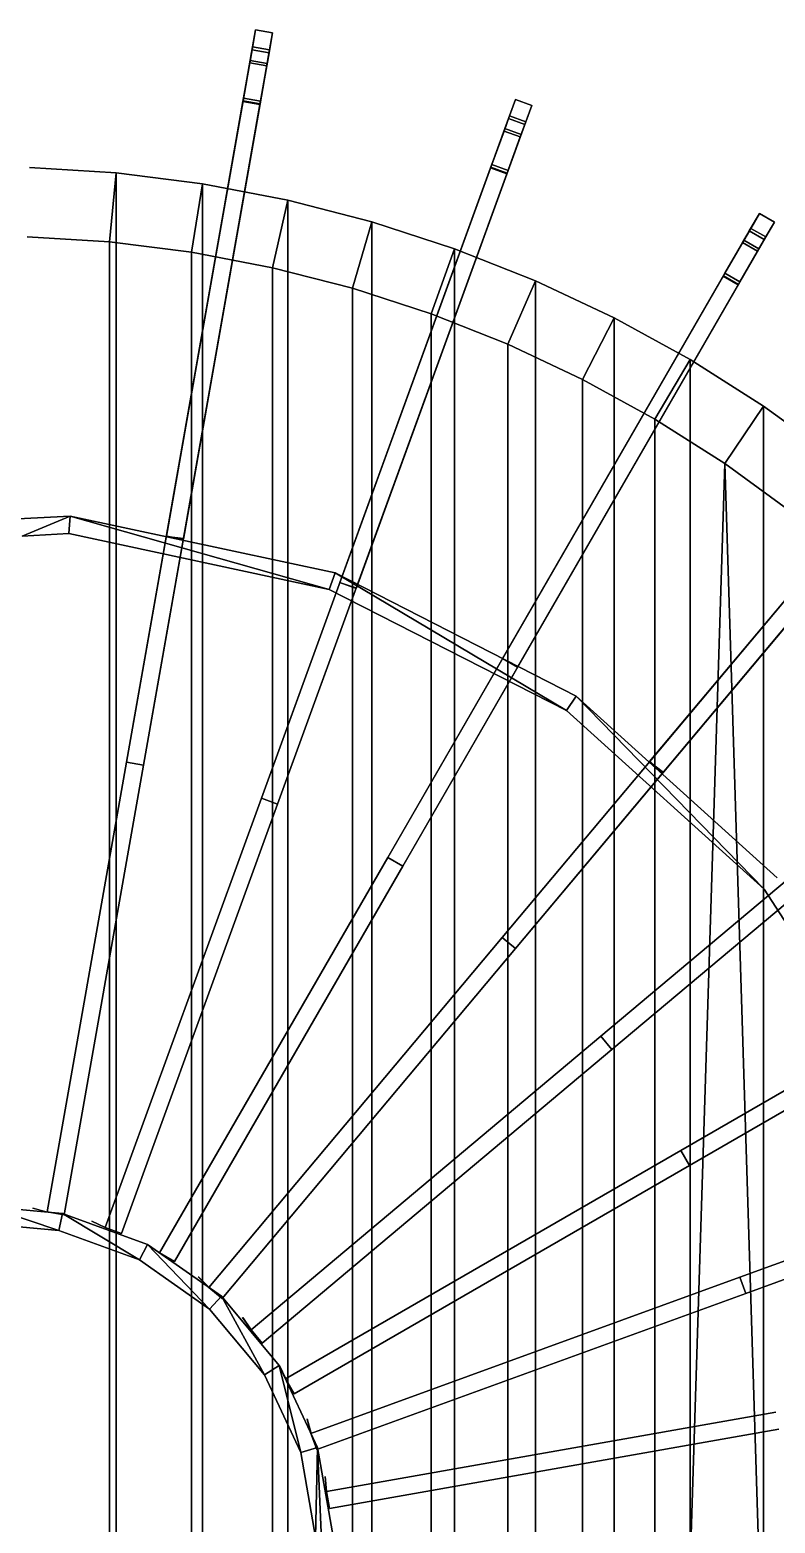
# Model space of a CAD drawing. Extents: x 0 to 48.1, y 0 to 23.7.
# Drawn here: x 12.9122 to 13.1277, y 10.8081 to 11.2396 of the extents above; entities that cross this region are included whole.
import ezdxf

# ---------------------------------------------------------------- set-up
doc = ezdxf.new("R2010")
doc.units = 0
doc.header["$MEASUREMENT"] = 0
doc.layers.add('DLXFURN', color=5, linetype='Continuous')

# ---------------------------------------------------------------- blocks, each defined once
blk = doc.blocks.new('*U135')
for p, q in [((0.07649, 0.43381), (0.07751, 0.43958)), ((0.07751, 0.43958), (0.07649, 0.43381)), ((0.07751, 0.43958), (0.07664, 0.43465)), ((0.07664, 0.43465), (0.07751, 0.43958)), ((0.07751, 0.43958), (0.07664, 0.43465)), ((0.07664, 0.43465), (0.07751, 0.43958)), ((0.07751, 0.43958), (0.07751, 0.43958)), ((0.07751, 0.43958), (0.08243, 0.43871)), ((0.08243, 0.43871), (0.07751, 0.43958)), ((0.07751, 0.43958), (0.07751, 0.43958)), ((0.07751, 0.43958), (0.08243, 0.43871)), ((0.08243, 0.43871), (0.07751, 0.43958)), ((0.08243, 0.43871), (0.08142, 0.43294)), ((0.08142, 0.43294), (0.08243, 0.43871)), ((0.08157, 0.43379), (0.08243, 0.43871)), ((0.08243, 0.43871), (0.08157, 0.43379)), ((0.08157, 0.43379), (0.08243, 0.43871)), ((0.08243, 0.43871), (0.08157, 0.43379)), ((0.08243, 0.43871), (0.08243, 0.43871)), ((0.08243, 0.43871), (0.08243, 0.43871)), ((0.07664, 0.43465), (0.07404, 0.41988)), ((0.07404, 0.41988), (0.07664, 0.43465)), ((0.07404, 0.41988), (0.07649, 0.43381)), ((0.07649, 0.43381), (0.07404, 0.41988)), ((0.07664, 0.43465), (0.07583, 0.43004)), ((0.07583, 0.43004), (0.07664, 0.43465)), ((0.07595, 0.43076), (0.07664, 0.43465)), ((0.07664, 0.43465), (0.07595, 0.43076)), ((0.07664, 0.43465), (0.07649, 0.43381)), ((0.07649, 0.43381), (0.07664, 0.43465)), ((0.08142, 0.43294), (0.07649, 0.43381)), ((0.07649, 0.43381), (0.08142, 0.43294)), ((0.07664, 0.43465), (0.08157, 0.43379)), ((0.08157, 0.43379), (0.07664, 0.43465)), ((0.07664, 0.43465), (0.07664, 0.43465)), ((0.07664, 0.43465), (0.07664, 0.43465)), ((0.07664, 0.43465), (0.07664, 0.43465)), ((0.07664, 0.43465), (0.07664, 0.43465)), ((0.08157, 0.43379), (0.07664, 0.43465)), ((0.07664, 0.43465), (0.08157, 0.43379)), ((0.08157, 0.43379), (0.07664, 0.43465)), ((0.07664, 0.43465), (0.08157, 0.43379)), ((0.07896, 0.41901), (0.08157, 0.43379)), ((0.08157, 0.43379), (0.07896, 0.41901)), ((0.08142, 0.43294), (0.07896, 0.41901)), ((0.07896, 0.41901), (0.08142, 0.43294)), ((0.08075, 0.42917), (0.08157, 0.43379)), ((0.08157, 0.43379), (0.08075, 0.42917)), ((0.08075, 0.42917), (0.08142, 0.43294)), ((0.08142, 0.43294), (0.08075, 0.42917)), ((0.08157, 0.43379), (0.08088, 0.42989)), ((0.08088, 0.42989), (0.08157, 0.43379)), ((0.08157, 0.43379), (0.08157, 0.43379)), ((0.08157, 0.43379), (0.08157, 0.43379)), ((0.08157, 0.43379), (0.08157, 0.43379)), ((0.07583, 0.43004), (0.07386, 0.4189)), ((0.07386, 0.4189), (0.07583, 0.43004)), ((0.0739, 0.41908), (0.07595, 0.43076)), ((0.07595, 0.43076), (0.0739, 0.41908)), ((0.07404, 0.41988), (0.07595, 0.43076)), ((0.07595, 0.43076), (0.07404, 0.41988)), ((0.07583, 0.43004), (0.07404, 0.41988)), ((0.07404, 0.41988), (0.07583, 0.43004)), ((0.07583, 0.43004), (0.08075, 0.42917)), ((0.08075, 0.42917), (0.07583, 0.43004)), ((0.07595, 0.43076), (0.08088, 0.42989)), ((0.08088, 0.42989), (0.07595, 0.43076)), ((0.07879, 0.41803), (0.08075, 0.42917)), ((0.08075, 0.42917), (0.07879, 0.41803)), ((0.08088, 0.42989), (0.07882, 0.41821)), ((0.07882, 0.41821), (0.08088, 0.42989)), ((0.08088, 0.42989), (0.07896, 0.41901)), ((0.07896, 0.41901), (0.08088, 0.42989)), ((0.0402, 0.22798), (0.07404, 0.41988)), ((0.07404, 0.41988), (0.0402, 0.22798)), ((0.0739, 0.41908), (0.0402, 0.22798)), ((0.0402, 0.22798), (0.0739, 0.41908)), ((0.0402, 0.22798), (0.0739, 0.41908)), ((0.0739, 0.41908), (0.0402, 0.22798)), ((0.04512, 0.22711), (0.07896, 0.41901)), ((0.04512, 0.22711), (0.07896, 0.41901)), ((0.07896, 0.41901), (0.04512, 0.22711)), ((0.07896, 0.41901), (0.04512, 0.22711)), ((0.05172, 0.2933), (0.07404, 0.41988)), ((0.07404, 0.41988), (0.05172, 0.2933)), ((0.05172, 0.2933), (0.07386, 0.4189)), ((0.07386, 0.4189), (0.05172, 0.2933)), ((0.07896, 0.41901), (0.05668, 0.29268)), ((0.05668, 0.29268), (0.07896, 0.41901)), ((0.07404, 0.41988), (0.07386, 0.4189)), ((0.07386, 0.4189), (0.07404, 0.41988)), ((0.07386, 0.4189), (0.07879, 0.41803)), ((0.07879, 0.41803), (0.07386, 0.4189)), ((0.07882, 0.41821), (0.0739, 0.41908)), ((0.0739, 0.41908), (0.07882, 0.41821)), ((0.07896, 0.41901), (0.07404, 0.41988)), ((0.07404, 0.41988), (0.07896, 0.41901)), ((0.07896, 0.41901), (0.07404, 0.41988)), ((0.07404, 0.41988), (0.07896, 0.41901)), ((0.07896, 0.41901), (0.07879, 0.41803)), ((0.07879, 0.41803), (0.07896, 0.41901)), ((0.15066, 0.41394), (0.15266, 0.41944)), ((0.15266, 0.41944), (0.15066, 0.41394)), ((0.15266, 0.41944), (0.15095, 0.41474)), ((0.15095, 0.41474), (0.15266, 0.41944)), ((0.15266, 0.41944), (0.15095, 0.41474)), ((0.15095, 0.41474), (0.15266, 0.41944)), ((0.15266, 0.41944), (0.15266, 0.41944)), ((0.15266, 0.41944), (0.15736, 0.41773)), ((0.15736, 0.41773), (0.15266, 0.41944)), ((0.15266, 0.41944), (0.15266, 0.41944)), ((0.15266, 0.41944), (0.15736, 0.41773)), ((0.15736, 0.41773), (0.15266, 0.41944)), ((0.07882, 0.41821), (0.04512, 0.22711)), ((0.04512, 0.22711), (0.07882, 0.41821)), ((0.07879, 0.41803), (0.05664, 0.29243)), ((0.05664, 0.29243), (0.07879, 0.41803)), ((0.07879, 0.41803), (0.05664, 0.29243)), ((0.05664, 0.29243), (0.07879, 0.41803)), ((0.05668, 0.29268), (0.07879, 0.41803)), ((0.07879, 0.41803), (0.05668, 0.29268)), ((0.15095, 0.41474), (0.14582, 0.40065)), ((0.14582, 0.40065), (0.15095, 0.41474)), ((0.15095, 0.41474), (0.14935, 0.41034)), ((0.14935, 0.41034), (0.15095, 0.41474)), ((0.1496, 0.41103), (0.15095, 0.41474)), ((0.15095, 0.41474), (0.1496, 0.41103)), ((0.15095, 0.41474), (0.15066, 0.41394)), ((0.15066, 0.41394), (0.15095, 0.41474)), ((0.15095, 0.41474), (0.15565, 0.41303)), ((0.15565, 0.41303), (0.15095, 0.41474)), ((0.15095, 0.41474), (0.15095, 0.41474)), ((0.15095, 0.41474), (0.15095, 0.41474)), ((0.15095, 0.41474), (0.15095, 0.41474)), ((0.15095, 0.41474), (0.15095, 0.41474)), ((0.15565, 0.41303), (0.15095, 0.41474)), ((0.15095, 0.41474), (0.15565, 0.41303)), ((0.15565, 0.41303), (0.15095, 0.41474)), ((0.15095, 0.41474), (0.15565, 0.41303)), ((0.15736, 0.41773), (0.15536, 0.41223)), ((0.15536, 0.41223), (0.15736, 0.41773)), ((0.15565, 0.41303), (0.15736, 0.41773)), ((0.15736, 0.41773), (0.15565, 0.41303)), ((0.15565, 0.41303), (0.15736, 0.41773)), ((0.15736, 0.41773), (0.15565, 0.41303)), ((0.15736, 0.41773), (0.15736, 0.41773)), ((0.15736, 0.41773), (0.15736, 0.41773)), ((0.14935, 0.41034), (0.14548, 0.39971)), ((0.14548, 0.39971), (0.14935, 0.41034)), ((0.14555, 0.39988), (0.1496, 0.41103)), ((0.1496, 0.41103), (0.14555, 0.39988)), ((0.14582, 0.40065), (0.15066, 0.41394)), ((0.15066, 0.41394), (0.14582, 0.40065)), ((0.14582, 0.40065), (0.1496, 0.41103)), ((0.1496, 0.41103), (0.14582, 0.40065)), ((0.14935, 0.41034), (0.14582, 0.40065)), ((0.14582, 0.40065), (0.14935, 0.41034)), ((0.14935, 0.41034), (0.15405, 0.40863)), ((0.15405, 0.40863), (0.14935, 0.41034)), ((0.1496, 0.41103), (0.1543, 0.40932)), ((0.1543, 0.40932), (0.1496, 0.41103)), ((0.15052, 0.39894), (0.15565, 0.41303)), ((0.15565, 0.41303), (0.15052, 0.39894)), ((0.15536, 0.41223), (0.15052, 0.39894)), ((0.15052, 0.39894), (0.15536, 0.41223)), ((0.15536, 0.41223), (0.15066, 0.41394)), ((0.15066, 0.41394), (0.15536, 0.41223)), ((0.15405, 0.40863), (0.15565, 0.41303)), ((0.15565, 0.41303), (0.15405, 0.40863)), ((0.15405, 0.40863), (0.15536, 0.41223)), ((0.15536, 0.41223), (0.15405, 0.40863)), ((0.15565, 0.41303), (0.1543, 0.40932)), ((0.1543, 0.40932), (0.15565, 0.41303)), ((0.15565, 0.41303), (0.15565, 0.41303)), ((0.15565, 0.41303), (0.15565, 0.41303)), ((0.15565, 0.41303), (0.15565, 0.41303)), ((0.15018, 0.398), (0.15405, 0.40863)), ((0.15405, 0.40863), (0.15018, 0.398)), ((0.1543, 0.40932), (0.15024, 0.39817)), ((0.15024, 0.39817), (0.1543, 0.40932)), ((0.1543, 0.40932), (0.15052, 0.39894)), ((0.15052, 0.39894), (0.1543, 0.40932)), ((0.0372, 0.39822), (0.01212, 0.3998)), ((0.01212, 0.3998), (0.0372, 0.39822)), ((0.0372, 0.39822), (0.01212, 0.3998)), ((0.01212, 0.3998), (0.0372, 0.39822)), ((0.03532, 0.3783), (0.0372, 0.39822)), ((0.0372, 0.39822), (0.03532, 0.3783)), ((0.0372, 0.39822), (0.0372, -0.39822)), ((0.06213, 0.39508), (0.0372, 0.39822)), ((0.0372, -0.39822), (0.0372, 0.39822)), ((0.0372, 0.39822), (0.0372, 0.39822)), ((0.06213, 0.39508), (0.0372, 0.39822)), ((0.0372, 0.39822), (0.0372, 0.39822)), ((0.0372, 0.39822), (0.06213, 0.39508)), ((0.0372, 0.39822), (0.06213, 0.39508)), ((0.07918, 0.21754), (0.14582, 0.40065)), ((0.14582, 0.40065), (0.07918, 0.21754)), ((0.14555, 0.39988), (0.07918, 0.21754)), ((0.07918, 0.21754), (0.14555, 0.39988)), ((0.07918, 0.21754), (0.14555, 0.39988)), ((0.14555, 0.39988), (0.07918, 0.21754)), ((0.08388, 0.21583), (0.15052, 0.39894)), ((0.08388, 0.21583), (0.15052, 0.39894)), ((0.15052, 0.39894), (0.08388, 0.21583)), ((0.15052, 0.39894), (0.08388, 0.21583)), ((0.15024, 0.39817), (0.08388, 0.21583)), ((0.08388, 0.21583), (0.15024, 0.39817)), ((0.10186, 0.27986), (0.14582, 0.40065)), ((0.14582, 0.40065), (0.10186, 0.27986)), ((0.10186, 0.27986), (0.14548, 0.39971)), ((0.14548, 0.39971), (0.10186, 0.27986)), ((0.15018, 0.398), (0.10656, 0.27815)), ((0.10656, 0.27815), (0.15018, 0.398)), ((0.15018, 0.398), (0.10656, 0.27815)), ((0.10656, 0.27815), (0.15018, 0.398)), ((0.15052, 0.39894), (0.10665, 0.27839)), ((0.10665, 0.27839), (0.15052, 0.39894)), ((0.10665, 0.27839), (0.15018, 0.398)), ((0.15018, 0.398), (0.10665, 0.27839)), ((0.14582, 0.40065), (0.14548, 0.39971)), ((0.14548, 0.39971), (0.14582, 0.40065)), ((0.14548, 0.39971), (0.15018, 0.398)), ((0.15018, 0.398), (0.14548, 0.39971)), ((0.15024, 0.39817), (0.14555, 0.39988)), ((0.14555, 0.39988), (0.15024, 0.39817)), ((0.15052, 0.39894), (0.14582, 0.40065)), ((0.14582, 0.40065), (0.15052, 0.39894)), ((0.15052, 0.39894), (0.14582, 0.40065)), ((0.14582, 0.40065), (0.15052, 0.39894)), ((0.15052, 0.39894), (0.15018, 0.398)), ((0.15018, 0.398), (0.15052, 0.39894)), ((0.059, 0.37531), (0.06213, 0.39508)), ((0.06213, 0.39508), (0.059, 0.37531)), ((0.06213, 0.39508), (0.06213, -0.39508)), ((0.08682, 0.39037), (0.06213, 0.39508)), ((0.06213, -0.39508), (0.06213, 0.39508)), ((0.06213, 0.39508), (0.06213, 0.39508)), ((0.08682, 0.39037), (0.06213, 0.39508)), ((0.06213, 0.39508), (0.06213, 0.39508)), ((0.06213, 0.39508), (0.08682, 0.39037)), ((0.06213, 0.39508), (0.08682, 0.39037)), ((0.08245, 0.37084), (0.08682, 0.39037)), ((0.08682, 0.39037), (0.08245, 0.37084)), ((0.08682, 0.39037), (0.08682, -0.39037)), ((0.11116, 0.38412), (0.08682, 0.39037)), ((0.08682, -0.39037), (0.08682, 0.39037)), ((0.08682, 0.39037), (0.08682, 0.39037)), ((0.11116, 0.38412), (0.08682, 0.39037)), ((0.08682, 0.39037), (0.08682, 0.39037)), ((0.08682, 0.39037), (0.11116, 0.38412)), ((0.08682, 0.39037), (0.11116, 0.38412)), ((0.10557, 0.3649), (0.11116, 0.38412)), ((0.11116, 0.38412), (0.10557, 0.3649)), ((0.11116, 0.38412), (0.11116, -0.38412)), ((0.13506, 0.37635), (0.11116, 0.38412)), ((0.11116, -0.38412), (0.11116, 0.38412)), ((0.11116, 0.38412), (0.11116, 0.38412)), ((0.13506, 0.37635), (0.11116, 0.38412)), ((0.11116, 0.38412), (0.11116, 0.38412)), ((0.11116, 0.38412), (0.13506, 0.37635)), ((0.11116, 0.38412), (0.13506, 0.37635)), ((0.22025, 0.38148), (0.22318, 0.38656)), ((0.22318, 0.38656), (0.22025, 0.38148)), ((0.22318, 0.38656), (0.22068, 0.38223)), ((0.22068, 0.38223), (0.22318, 0.38656)), ((0.22318, 0.38656), (0.22068, 0.38223)), ((0.22068, 0.38223), (0.22318, 0.38656)), ((0.22318, 0.38656), (0.22318, 0.38656)), ((0.22318, 0.38656), (0.22751, 0.38406)), ((0.22751, 0.38406), (0.22318, 0.38656)), ((0.22318, 0.38656), (0.22318, 0.38656)), ((0.22318, 0.38656), (0.22751, 0.38406)), ((0.22751, 0.38406), (0.22318, 0.38656)), ((0.22751, 0.38406), (0.22458, 0.37898)), ((0.22458, 0.37898), (0.22751, 0.38406)), ((0.22501, 0.37973), (0.22751, 0.38406)), ((0.22751, 0.38406), (0.22501, 0.37973)), ((0.22501, 0.37973), (0.22751, 0.38406)), ((0.22751, 0.38406), (0.22501, 0.37973)), ((0.22751, 0.38406), (0.22751, 0.38406)), ((0.22751, 0.38406), (0.22751, 0.38406)), ((0.0115, 0.3798), (0.03532, 0.3783)), ((0.03532, 0.3783), (0.0115, 0.3798)), ((0.22068, 0.38223), (0.21318, 0.36924)), ((0.21318, 0.36924), (0.22068, 0.38223)), ((0.21318, 0.36924), (0.22025, 0.38148)), ((0.22025, 0.38148), (0.21318, 0.36924)), ((0.21751, 0.36674), (0.22501, 0.37973)), ((0.22501, 0.37973), (0.21751, 0.36674)), ((0.22068, 0.38223), (0.21834, 0.37817)), ((0.21834, 0.37817), (0.22068, 0.38223)), ((0.2187, 0.3788), (0.22068, 0.38223)), ((0.22068, 0.38223), (0.2187, 0.3788)), ((0.22068, 0.38223), (0.22025, 0.38148)), ((0.22025, 0.38148), (0.22068, 0.38223)), ((0.22458, 0.37898), (0.22025, 0.38148)), ((0.22025, 0.38148), (0.22458, 0.37898)), ((0.22068, 0.38223), (0.22501, 0.37973)), ((0.22501, 0.37973), (0.22068, 0.38223)), ((0.22068, 0.38223), (0.22068, 0.38223)), ((0.22068, 0.38223), (0.22068, 0.38223)), ((0.22068, 0.38223), (0.22068, 0.38223)), ((0.22068, 0.38223), (0.22068, 0.38223)), ((0.22501, 0.37973), (0.22068, 0.38223)), ((0.22068, 0.38223), (0.22501, 0.37973)), ((0.22501, 0.37973), (0.22068, 0.38223)), ((0.22068, 0.38223), (0.22501, 0.37973)), ((0.22267, 0.37567), (0.22501, 0.37973)), ((0.22501, 0.37973), (0.22267, 0.37567)), ((0.22501, 0.37973), (0.22303, 0.3763)), ((0.22303, 0.3763), (0.22501, 0.37973)), ((0.22501, 0.37973), (0.22501, 0.37973)), ((0.22501, 0.37973), (0.22501, 0.37973)), ((0.22501, 0.37973), (0.22501, 0.37973)), ((0.03532, -0.3783), (0.03532, 0.3783)), ((0.03532, 0.3783), (0.059, 0.37531)), ((0.03532, 0.3783), (0.03532, -0.3783)), ((0.059, 0.37531), (0.03532, 0.3783)), ((0.12828, 0.35753), (0.13506, 0.37635)), ((0.13506, 0.37635), (0.12828, 0.35753)), ((0.13506, 0.37635), (0.13506, -0.37635)), ((0.15842, 0.3671), (0.13506, 0.37635)), ((0.13506, -0.37635), (0.13506, 0.37635)), ((0.13506, 0.37635), (0.13506, 0.37635)), ((0.15842, 0.3671), (0.13506, 0.37635)), ((0.13506, 0.37635), (0.13506, 0.37635)), ((0.13506, 0.37635), (0.15842, 0.3671)), ((0.13506, 0.37635), (0.15842, 0.3671)), ((0.21834, 0.37817), (0.21268, 0.36838)), ((0.21268, 0.36838), (0.21834, 0.37817)), ((0.21277, 0.36853), (0.2187, 0.3788)), ((0.2187, 0.3788), (0.21277, 0.36853)), ((0.21318, 0.36924), (0.2187, 0.3788)), ((0.2187, 0.3788), (0.21318, 0.36924)), ((0.21834, 0.37817), (0.21318, 0.36924)), ((0.21318, 0.36924), (0.21834, 0.37817)), ((0.21701, 0.36588), (0.22267, 0.37567)), ((0.22267, 0.37567), (0.21701, 0.36588)), ((0.22303, 0.3763), (0.2171, 0.36603)), ((0.2171, 0.36603), (0.22303, 0.3763)), ((0.22458, 0.37898), (0.21751, 0.36674)), ((0.21751, 0.36674), (0.22458, 0.37898)), ((0.22303, 0.3763), (0.21751, 0.36674)), ((0.21751, 0.36674), (0.22303, 0.3763)), ((0.21834, 0.37817), (0.22267, 0.37567)), ((0.22267, 0.37567), (0.21834, 0.37817)), ((0.2187, 0.3788), (0.22303, 0.3763)), ((0.22303, 0.3763), (0.2187, 0.3788)), ((0.22267, 0.37567), (0.22458, 0.37898)), ((0.22458, 0.37898), (0.22267, 0.37567)), ((0.059, -0.37531), (0.059, 0.37531)), ((0.059, 0.37531), (0.08245, 0.37084)), ((0.059, 0.37531), (0.059, -0.37531)), ((0.08245, 0.37084), (0.059, 0.37531)), ((0.08245, -0.37084), (0.08245, 0.37084)), ((0.08245, 0.37084), (0.10557, 0.3649)), ((0.08245, 0.37084), (0.08245, -0.37084)), ((0.10557, 0.3649), (0.08245, 0.37084)), ((0.11575, 0.20048), (0.21318, 0.36924)), ((0.21318, 0.36924), (0.11575, 0.20048)), ((0.21277, 0.36853), (0.11575, 0.20048)), ((0.11575, 0.20048), (0.21277, 0.36853)), ((0.11575, 0.20048), (0.21277, 0.36853)), ((0.21277, 0.36853), (0.11575, 0.20048)), ((0.14891, 0.25792), (0.21318, 0.36924)), ((0.21318, 0.36924), (0.14891, 0.25792)), ((0.14891, 0.25792), (0.21268, 0.36838)), ((0.21268, 0.36838), (0.14891, 0.25792)), ((0.15047, 0.34874), (0.15842, 0.3671)), ((0.15842, 0.3671), (0.15047, 0.34874)), ((0.15842, 0.3671), (0.15842, -0.3671)), ((0.18116, 0.3564), (0.15842, 0.3671)), ((0.15842, -0.3671), (0.15842, 0.3671)), ((0.15842, 0.3671), (0.15842, 0.3671)), ((0.18116, 0.3564), (0.15842, 0.3671)), ((0.15842, 0.3671), (0.15842, 0.3671)), ((0.15842, 0.3671), (0.18116, 0.3564)), ((0.15842, 0.3671), (0.18116, 0.3564)), ((0.21318, 0.36924), (0.21268, 0.36838)), ((0.21268, 0.36838), (0.21318, 0.36924)), ((0.21268, 0.36838), (0.21701, 0.36588)), ((0.21701, 0.36588), (0.21268, 0.36838)), ((0.2171, 0.36603), (0.21277, 0.36853)), ((0.21277, 0.36853), (0.2171, 0.36603)), ((0.21751, 0.36674), (0.21318, 0.36924)), ((0.21318, 0.36924), (0.21751, 0.36674)), ((0.21751, 0.36674), (0.21318, 0.36924)), ((0.21318, 0.36924), (0.21751, 0.36674)), ((0.10557, -0.3649), (0.10557, 0.3649)), ((0.10557, 0.3649), (0.12828, 0.35753)), ((0.10557, 0.3649), (0.10557, -0.3649)), ((0.12828, 0.35753), (0.10557, 0.3649)), ((0.12008, 0.19798), (0.21751, 0.36674)), ((0.12008, 0.19798), (0.21751, 0.36674)), ((0.21751, 0.36674), (0.12008, 0.19798)), ((0.21751, 0.36674), (0.12008, 0.19798)), ((0.2171, 0.36603), (0.12008, 0.19798)), ((0.12008, 0.19798), (0.2171, 0.36603)), ((0.21701, 0.36588), (0.15324, 0.25542)), ((0.15324, 0.25542), (0.21701, 0.36588)), ((0.21701, 0.36588), (0.15324, 0.25542)), ((0.15324, 0.25542), (0.21701, 0.36588)), ((0.21751, 0.36674), (0.15337, 0.25564)), ((0.15337, 0.25564), (0.21751, 0.36674)), ((0.15337, 0.25564), (0.21701, 0.36588)), ((0.21701, 0.36588), (0.15337, 0.25564)), ((0.21751, 0.36674), (0.21701, 0.36588)), ((0.21701, 0.36588), (0.21751, 0.36674)), ((0.12828, -0.35753), (0.12828, 0.35753)), ((0.12828, 0.35753), (0.15047, 0.34874)), ((0.12828, 0.35753), (0.12828, -0.35753)), ((0.15047, 0.34874), (0.12828, 0.35753)), ((0.17207, 0.33857), (0.18116, 0.3564)), ((0.18116, 0.3564), (0.17207, 0.33857)), ((0.18116, 0.3564), (0.18116, -0.3564)), ((0.20318, 0.3443), (0.18116, 0.3564)), ((0.18116, -0.3564), (0.18116, 0.3564)), ((0.18116, 0.3564), (0.18116, 0.3564)), ((0.20318, 0.3443), (0.18116, 0.3564)), ((0.18116, 0.3564), (0.18116, 0.3564)), ((0.18116, 0.3564), (0.20318, 0.3443)), ((0.18116, 0.3564), (0.20318, 0.3443)), ((0.15047, -0.34874), (0.15047, 0.34874)), ((0.15047, 0.34874), (0.17207, 0.33857)), ((0.15047, 0.34874), (0.15047, -0.34874)), ((0.17207, 0.33857), (0.15047, 0.34874)), ((0.20318, 0.3443), (0.19299, 0.32707)), ((0.19299, 0.32707), (0.20318, 0.3443)), ((0.20318, -0.3443), (0.20318, 0.3443)), ((0.22439, 0.33083), (0.20318, 0.3443)), ((0.20318, 0.3443), (0.20318, -0.3443)), ((0.20318, 0.3443), (0.22439, 0.33083)), ((0.22439, 0.33083), (0.20318, 0.3443)), ((0.20318, 0.3443), (0.20318, 0.3443)), ((0.20318, 0.3443), (0.20318, 0.3443)), ((0.20318, 0.3443), (0.22439, 0.33083)), ((0.17207, 0.33857), (0.19299, 0.32707)), ((0.17207, -0.33857), (0.17207, 0.33857)), ((0.17207, 0.33857), (0.17207, -0.33857)), ((0.19299, 0.32707), (0.17207, 0.33857)), ((0.22439, 0.33083), (0.21315, 0.31428)), ((0.21315, 0.31428), (0.22439, 0.33083)), ((0.22439, -0.33083), (0.22439, 0.33083)), ((0.22439, 0.33083), (0.22439, -0.33083)), ((0.24472, 0.31606), (0.22439, 0.33083)), ((0.24472, 0.31606), (0.22439, 0.33083)), ((0.22439, 0.33083), (0.22439, 0.33083)), ((0.22439, 0.33083), (0.24472, 0.31606)), ((0.22439, 0.33083), (0.22439, 0.33083)), ((0.22439, 0.33083), (0.24472, 0.31606)), ((0.14881, 0.17734), (0.27406, 0.32661)), ((0.27406, 0.32661), (0.14881, 0.17734)), ((0.27354, 0.32599), (0.14881, 0.17734)), ((0.14881, 0.17734), (0.27354, 0.32599)), ((0.14881, 0.17734), (0.27354, 0.32599)), ((0.27354, 0.32599), (0.14881, 0.17734)), ((0.19144, 0.22815), (0.27406, 0.32661)), ((0.27406, 0.32661), (0.19144, 0.22815)), ((0.19144, 0.22815), (0.27342, 0.32585)), ((0.27342, 0.32585), (0.19144, 0.22815)), ((0.19299, 0.32707), (0.19299, -0.32707)), ((0.19299, -0.32707), (0.19299, 0.32707)), ((0.19299, 0.32707), (0.21315, 0.31428)), ((0.21315, 0.31428), (0.19299, 0.32707)), ((0.15264, 0.17413), (0.27789, 0.3234)), ((0.15264, 0.17413), (0.27789, 0.3234)), ((0.27789, 0.3234), (0.15264, 0.17413)), ((0.27789, 0.3234), (0.15264, 0.17413)), ((0.27737, 0.32277), (0.15264, 0.17413)), ((0.15264, 0.17413), (0.27737, 0.32277)), ((0.27725, 0.32263), (0.19527, 0.22493)), ((0.19527, 0.22493), (0.27725, 0.32263)), ((0.27725, 0.32263), (0.19527, 0.22493)), ((0.19527, 0.22493), (0.27725, 0.32263)), ((0.27789, 0.3234), (0.19543, 0.22513)), ((0.19543, 0.22513), (0.27789, 0.3234)), ((0.19543, 0.22513), (0.27725, 0.32263)), ((0.27725, 0.32263), (0.19543, 0.22513)), ((0.19299, -0.32707), (0.21315, 0.31428)), ((0.21315, 0.31428), (0.19299, -0.32707)), ((0.23246, -0.30025), (0.21315, 0.31428)), ((0.21315, 0.31428), (0.23246, 0.30025)), ((0.21315, 0.31428), (0.23246, -0.30025)), ((0.23246, 0.30025), (0.21315, 0.31428)), ((0.005, 0.29808), (0.02392, 0.29904)), ((0.02392, 0.29904), (0.005, 0.29808)), ((0.02392, 0.29904), (0.005, 0.29808)), ((0.005, 0.29808), (0.02392, 0.29904)), ((0.02392, 0.29904), (0.01, 0.29333)), ((0.01, 0.29333), (0.02392, 0.29904)), ((0.01, 0.29333), (0.02392, 0.29904)), ((0.02392, 0.29904), (0.01, 0.29333)), ((0.02392, 0.29904), (0.02352, 0.29402)), ((0.02352, 0.29402), (0.02392, 0.29904)), ((0.02392, 0.29904), (0.09881, 0.27791)), ((0.09881, 0.27791), (0.02392, 0.29904)), ((0.02392, 0.29904), (0.1005, 0.28266)), ((0.1005, 0.28266), (0.02392, 0.29904)), ((0.02392, 0.29904), (0.02392, 0.29904)), ((0.02392, 0.29904), (0.1005, 0.28266)), ((0.1005, 0.28266), (0.02392, 0.29904)), ((0.02392, 0.29904), (0.02392, 0.29904)), ((0.02352, 0.29402), (0.01, 0.29333)), ((0.01, 0.29333), (0.02352, 0.29402)), ((0.01, 0.29333), (0.02352, 0.29402)), ((0.02352, 0.29402), (0.01, 0.29333)), ((0.09881, 0.27791), (0.02352, 0.29402)), ((0.02352, 0.29402), (0.09881, 0.27791)), ((0.02352, 0.29402), (0.09881, 0.27791)), ((0.09881, 0.27791), (0.02352, 0.29402)), ((0.02352, 0.29402), (0.02352, 0.29402)), ((0.02352, 0.29402), (0.02352, 0.29402)), ((0.05664, 0.29243), (0.05172, 0.2933)), ((0.05172, 0.2933), (0.05664, 0.29243)), ((0.05664, 0.29243), (0.05172, 0.2933)), ((0.05172, 0.2933), (0.05172, 0.2933)), ((0.05172, 0.2933), (0.05172, 0.2933)), ((0.05172, 0.2933), (0.05668, 0.29268)), ((0.05668, 0.29268), (0.05664, 0.29243)), ((0.05664, 0.29243), (0.05664, 0.29243)), ((0.05664, 0.29243), (0.05664, 0.29243)), ((0.09881, 0.27791), (0.1005, 0.28266)), ((0.1005, 0.28266), (0.09881, 0.27791)), ((0.1005, 0.28266), (0.16737, 0.24287)), ((0.16737, 0.24287), (0.1005, 0.28266)), ((0.1005, 0.28266), (0.17024, 0.24702)), ((0.17024, 0.24702), (0.1005, 0.28266)), ((0.1005, 0.28266), (0.17024, 0.24702)), ((0.17024, 0.24702), (0.1005, 0.28266)), ((0.1005, 0.28266), (0.1005, 0.28266)), ((0.1005, 0.28266), (0.1005, 0.28266)), ((0.16737, 0.24287), (0.09881, 0.27791)), ((0.09881, 0.27791), (0.16737, 0.24287)), ((0.09881, 0.27791), (0.16737, 0.24287)), ((0.16737, 0.24287), (0.09881, 0.27791)), ((0.09881, 0.27791), (0.09881, 0.27791)), ((0.09881, 0.27791), (0.09881, 0.27791)), ((0.10656, 0.27815), (0.10186, 0.27986)), ((0.10186, 0.27986), (0.10656, 0.27815)), ((0.10656, 0.27815), (0.10186, 0.27986)), ((0.10186, 0.27986), (0.10186, 0.27986)), ((0.10186, 0.27986), (0.10186, 0.27986)), ((0.10186, 0.27986), (0.10665, 0.27839)), ((0.10665, 0.27839), (0.10656, 0.27815)), ((0.10656, 0.27815), (0.10656, 0.27815)), ((0.10656, 0.27815), (0.10656, 0.27815)), ((0.17734, 0.14881), (0.32661, 0.27406)), ((0.32661, 0.27406), (0.17734, 0.14881)), ((0.32599, 0.27354), (0.17734, 0.14881)), ((0.17734, 0.14881), (0.32599, 0.27354)), ((0.17734, 0.14881), (0.32599, 0.27354)), ((0.32599, 0.27354), (0.17734, 0.14881)), ((0.18055, 0.14498), (0.32982, 0.27023)), ((0.18055, 0.14498), (0.32982, 0.27023)), ((0.32982, 0.27023), (0.18055, 0.14498)), ((0.32982, 0.27023), (0.18055, 0.14498)), ((0.3292, 0.26971), (0.18055, 0.14498)), ((0.18055, 0.14498), (0.3292, 0.26971)), ((0.15324, 0.25542), (0.14891, 0.25792)), ((0.14891, 0.25792), (0.15324, 0.25542)), ((0.15324, 0.25542), (0.14891, 0.25792)), ((0.14891, 0.25792), (0.14891, 0.25792)), ((0.14891, 0.25792), (0.14891, 0.25792)), ((0.14891, 0.25792), (0.15337, 0.25564)), ((0.15337, 0.25564), (0.15324, 0.25542)), ((0.15324, 0.25542), (0.15324, 0.25542)), ((0.15324, 0.25542), (0.15324, 0.25542)), ((0.16737, 0.24287), (0.17024, 0.24702)), ((0.17024, 0.24702), (0.16737, 0.24287)), ((0.17024, 0.24702), (0.22453, 0.19127)), ((0.22453, 0.19127), (0.17024, 0.24702)), ((0.17024, 0.24702), (0.22837, 0.19454)), ((0.22837, 0.19454), (0.17024, 0.24702)), ((0.17024, 0.24702), (0.22453, 0.19127)), ((0.22453, 0.19127), (0.17024, 0.24702)), ((0.22837, 0.19454), (0.17024, 0.24702)), ((0.17024, 0.24702), (0.17024, 0.24702)), ((0.17024, 0.24702), (0.22837, 0.19454)), ((0.17024, 0.24702), (0.17024, 0.24702)), ((0.22453, 0.19127), (0.16737, 0.24287)), ((0.16737, 0.24287), (0.22453, 0.19127)), ((0.22453, 0.19127), (0.16737, 0.24287)), ((0.16737, 0.24287), (0.16737, 0.24287)), ((0.16737, 0.24287), (0.22453, 0.19127)), ((0.16737, 0.24287), (0.16737, 0.24287)), ((0.0402, 0.22798), (0.01728, 0.09802)), ((0.01728, 0.09802), (0.0402, 0.22798)), ((0.0402, 0.22798), (0.01728, 0.09802)), ((0.01728, 0.09802), (0.0402, 0.22798)), ((0.0402, 0.22798), (0.01728, 0.09802)), ((0.01728, 0.09802), (0.0402, 0.22798)), ((0.04512, 0.22711), (0.02221, 0.09715)), ((0.02221, 0.09715), (0.04512, 0.22711)), ((0.04512, 0.22711), (0.02221, 0.09715)), ((0.02221, 0.09715), (0.04512, 0.22711)), ((0.02221, 0.09715), (0.04512, 0.22711)), ((0.04512, 0.22711), (0.02221, 0.09715)), ((0.04512, 0.22711), (0.0402, 0.22798)), ((0.0402, 0.22798), (0.04512, 0.22711)), ((0.04512, 0.22711), (0.0402, 0.22798)), ((0.0402, 0.22798), (0.04512, 0.22711)), ((0.19527, 0.22493), (0.19144, 0.22815)), ((0.19144, 0.22815), (0.19527, 0.22493)), ((0.19527, 0.22493), (0.19144, 0.22815)), ((0.19144, 0.22815), (0.19144, 0.22815)), ((0.19144, 0.22815), (0.19144, 0.22815)), ((0.19144, 0.22815), (0.19543, 0.22513)), ((0.19543, 0.22513), (0.19527, 0.22493)), ((0.19527, 0.22493), (0.19527, 0.22493)), ((0.19527, 0.22493), (0.19527, 0.22493)), ((0.07918, 0.21754), (0.03404, 0.09353)), ((0.03404, 0.09353), (0.07918, 0.21754)), ((0.07918, 0.21754), (0.03404, 0.09353)), ((0.03404, 0.09353), (0.07918, 0.21754)), ((0.07918, 0.21754), (0.03404, 0.09353)), ((0.03404, 0.09353), (0.07918, 0.21754)), ((0.08388, 0.21583), (0.03874, 0.09182)), ((0.03874, 0.09182), (0.08388, 0.21583)), ((0.08388, 0.21583), (0.03874, 0.09182)), ((0.03874, 0.09182), (0.08388, 0.21583)), ((0.03874, 0.09182), (0.08388, 0.21583)), ((0.08388, 0.21583), (0.03874, 0.09182)), ((0.08388, 0.21583), (0.07918, 0.21754)), ((0.07918, 0.21754), (0.08388, 0.21583)), ((0.08388, 0.21583), (0.07918, 0.21754)), ((0.07918, 0.21754), (0.08388, 0.21583)), ((0.20048, 0.11575), (0.36924, 0.21318)), ((0.36924, 0.21318), (0.20048, 0.11575)), ((0.36853, 0.21277), (0.20048, 0.11575)), ((0.20048, 0.11575), (0.36853, 0.21277)), ((0.20048, 0.11575), (0.36853, 0.21277)), ((0.36853, 0.21277), (0.20048, 0.11575)), ((0.20298, 0.11142), (0.37174, 0.20885)), ((0.20298, 0.11142), (0.37174, 0.20885)), ((0.37174, 0.20885), (0.20298, 0.11142)), ((0.37174, 0.20885), (0.20298, 0.11142)), ((0.37103, 0.20844), (0.20298, 0.11142)), ((0.20298, 0.11142), (0.37103, 0.20844)), ((0.11575, 0.20048), (0.04977, 0.0862)), ((0.04977, 0.0862), (0.11575, 0.20048)), ((0.11575, 0.20048), (0.04977, 0.0862)), ((0.04977, 0.0862), (0.11575, 0.20048)), ((0.11575, 0.20048), (0.04977, 0.0862)), ((0.04977, 0.0862), (0.11575, 0.20048)), ((0.12008, 0.19798), (0.11575, 0.20048)), ((0.11575, 0.20048), (0.12008, 0.19798)), ((0.12008, 0.19798), (0.11575, 0.20048)), ((0.11575, 0.20048), (0.12008, 0.19798)), ((0.12008, 0.19798), (0.0541, 0.0837)), ((0.0541, 0.0837), (0.12008, 0.19798)), ((0.12008, 0.19798), (0.0541, 0.0837)), ((0.0541, 0.0837), (0.12008, 0.19798)), ((0.0541, 0.0837), (0.12008, 0.19798)), ((0.12008, 0.19798), (0.0541, 0.0837)), ((0.26639, 0.12664), (0.22453, 0.19127)), ((0.22453, 0.19127), (0.26639, 0.12664)), ((0.22453, 0.19127), (0.22453, 0.19127)), ((0.26639, 0.12664), (0.22453, 0.19127)), ((0.22453, 0.19127), (0.22453, 0.19127)), ((0.22453, 0.19127), (0.26639, 0.12664)), ((0.14881, 0.17734), (0.06398, 0.07624)), ((0.06398, 0.07624), (0.14881, 0.17734)), ((0.14881, 0.17734), (0.06398, 0.07624)), ((0.06398, 0.07624), (0.14881, 0.17734)), ((0.14881, 0.17734), (0.06398, 0.07624)), ((0.06398, 0.07624), (0.14881, 0.17734)), ((0.15264, 0.17413), (0.14881, 0.17734)), ((0.14881, 0.17734), (0.15264, 0.17413)), ((0.15264, 0.17413), (0.14881, 0.17734)), ((0.14881, 0.17734), (0.15264, 0.17413)), ((0.15264, 0.17413), (0.06781, 0.07303)), ((0.06781, 0.07303), (0.15264, 0.17413)), ((0.15264, 0.17413), (0.06781, 0.07303)), ((0.06781, 0.07303), (0.15264, 0.17413)), ((0.06781, 0.07303), (0.15264, 0.17413)), ((0.15264, 0.17413), (0.06781, 0.07303)), ((0.17734, 0.14881), (0.07624, 0.06398)), ((0.07624, 0.06398), (0.17734, 0.14881)), ((0.17734, 0.14881), (0.07624, 0.06398)), ((0.07624, 0.06398), (0.17734, 0.14881)), ((0.17734, 0.14881), (0.07624, 0.06398)), ((0.07624, 0.06398), (0.17734, 0.14881)), ((0.18055, 0.14498), (0.17734, 0.14881)), ((0.17734, 0.14881), (0.18055, 0.14498)), ((0.18055, 0.14498), (0.17734, 0.14881)), ((0.17734, 0.14881), (0.18055, 0.14498)), ((0.18055, 0.14498), (0.07946, 0.06015)), ((0.07946, 0.06015), (0.18055, 0.14498)), ((0.18055, 0.14498), (0.07946, 0.06015)), ((0.07946, 0.06015), (0.18055, 0.14498)), ((0.07946, 0.06015), (0.18055, 0.14498)), ((0.18055, 0.14498), (0.07946, 0.06015)), ((0.21754, 0.07918), (0.40065, 0.14582)), ((0.40065, 0.14582), (0.21754, 0.07918)), ((0.39988, 0.14555), (0.21754, 0.07918)), ((0.21754, 0.07918), (0.39988, 0.14555)), ((0.21754, 0.07918), (0.39988, 0.14555)), ((0.39988, 0.14555), (0.21754, 0.07918)), ((0.21925, 0.07448), (0.40236, 0.14112)), ((0.21925, 0.07448), (0.40236, 0.14112)), ((0.40236, 0.14112), (0.21925, 0.07448)), ((0.40236, 0.14112), (0.21925, 0.07448)), ((0.40159, 0.14085), (0.21925, 0.07448)), ((0.21925, 0.07448), (0.40159, 0.14085)), ((0.20048, 0.11575), (0.0862, 0.04977)), ((0.0862, 0.04977), (0.20048, 0.11575)), ((0.20048, 0.11575), (0.0862, 0.04977)), ((0.0862, 0.04977), (0.20048, 0.11575)), ((0.20048, 0.11575), (0.0862, 0.04977)), ((0.0862, 0.04977), (0.20048, 0.11575)), ((0.20298, 0.11142), (0.20048, 0.11575)), ((0.20048, 0.11575), (0.20298, 0.11142)), ((0.20298, 0.11142), (0.20048, 0.11575)), ((0.20048, 0.11575), (0.20298, 0.11142)), ((0.20298, 0.11142), (0.0887, 0.04544)), ((0.0887, 0.04544), (0.20298, 0.11142)), ((0.20298, 0.11142), (0.0887, 0.04544)), ((0.0887, 0.04544), (0.20298, 0.11142)), ((0.0887, 0.04544), (0.20298, 0.11142)), ((0.20298, 0.11142), (0.0887, 0.04544)), ((0.02063, 0.09269), (0, 0.09953)), ((0.02173, 0.09761), (0, 0.09953)), ((0, 0.09953), (0.02063, 0.09269)), ((0, 0.09953), (0.02173, 0.09761)), ((0.02173, 0.09761), (0, 0.09953)), ((0, 0.09953), (0.02173, 0.09761)), ((0.01313, 0.09911), (0.01314, 0.09915)), ((0.01728, 0.098), (0.01313, 0.09911)), ((0.01314, 0.09915), (0.01729, 0.09804)), ((0.01729, 0.09804), (0.01728, 0.098)), ((0.01728, 0.09802), (0.02221, 0.09715)), ((0.02221, 0.09715), (0.01728, 0.09802)), ((0.01728, 0.09802), (0.01728, 0.09802)), ((0.01728, 0.09802), (0.02221, 0.09715)), ((0.02221, 0.09715), (0.01728, 0.09802)), ((0.01728, 0.09802), (0.01728, 0.09802)), ((0.02173, 0.09761), (0.02063, 0.09269)), ((0.02063, 0.09269), (0.02173, 0.09761)), ((0.04392, 0.08419), (0.02173, 0.09761)), ((0.04625, 0.08866), (0.02173, 0.09761)), ((0.02173, 0.09761), (0.04392, 0.08419)), ((0.02173, 0.09761), (0.04625, 0.08866)), ((0.02173, 0.09761), (0.02173, 0.09761)), ((0.04625, 0.08866), (0.02173, 0.09761)), ((0.02173, 0.09761), (0.02173, 0.09761)), ((0.02173, 0.09761), (0.04625, 0.08866)), ((0.02221, 0.09715), (0.02221, 0.09715)), ((0.02221, 0.09715), (0.02221, 0.09715)), ((0.03014, 0.09533), (0.03016, 0.09537)), ((0.03403, 0.09351), (0.03014, 0.09533)), ((0.03016, 0.09537), (0.03405, 0.09355)), ((-0.00044, 0.09455), (0.02063, 0.09269)), ((0.02063, 0.09269), (-0.00044, 0.09455)), ((0.02063, 0.09269), (-0.00044, 0.09455)), ((-0.00044, 0.09455), (0.02063, 0.09269)), ((0.02063, 0.09269), (0.04392, 0.08419)), ((0.04392, 0.08419), (0.02063, 0.09269)), ((0.02063, 0.09269), (0.02063, 0.09269)), ((0.04392, 0.08419), (0.02063, 0.09269)), ((0.02063, 0.09269), (0.02063, 0.09269)), ((0.02063, 0.09269), (0.04392, 0.08419)), ((0.03405, 0.09355), (0.03403, 0.09351)), ((0.03404, 0.09353), (0.03874, 0.09182)), ((0.03874, 0.09182), (0.03404, 0.09353)), ((0.03404, 0.09353), (0.03404, 0.09353)), ((0.03404, 0.09353), (0.03874, 0.09182)), ((0.03874, 0.09182), (0.03404, 0.09353)), ((0.03404, 0.09353), (0.03404, 0.09353)), ((0.03874, 0.09182), (0.03874, 0.09182)), ((0.03874, 0.09182), (0.03874, 0.09182)), ((0.04625, 0.08866), (0.04392, 0.08419)), ((0.04392, 0.08419), (0.04625, 0.08866)), ((0.04624, 0.08864), (0.04626, 0.08868)), ((0.04975, 0.08618), (0.04624, 0.08864)), ((0.06421, 0.06995), (0.04625, 0.08866)), ((0.06762, 0.07367), (0.04625, 0.08866)), ((0.04625, 0.08866), (0.06421, 0.06995)), ((0.04625, 0.08866), (0.06762, 0.07367)), ((0.04625, 0.08866), (0.04625, 0.08866)), ((0.06762, 0.07367), (0.04625, 0.08866)), ((0.04625, 0.08866), (0.04625, 0.08866)), ((0.04625, 0.08866), (0.06762, 0.07367)), ((0.04626, 0.08868), (0.04978, 0.08621)), ((0.04392, 0.08419), (0.06421, 0.06995)), ((0.06421, 0.06995), (0.04392, 0.08419)), ((0.04392, 0.08419), (0.04392, 0.08419)), ((0.06421, 0.06995), (0.04392, 0.08419)), ((0.04392, 0.08419), (0.04392, 0.08419)), ((0.04392, 0.08419), (0.06421, 0.06995)), ((0.04978, 0.08621), (0.04975, 0.08618)), ((0.04977, 0.0862), (0.0541, 0.0837)), ((0.0541, 0.0837), (0.04977, 0.0862)), ((0.04977, 0.0862), (0.04977, 0.0862)), ((0.04977, 0.0862), (0.0541, 0.0837)), ((0.0541, 0.0837), (0.04977, 0.0862)), ((0.04977, 0.0862), (0.04977, 0.0862)), ((0.0541, 0.0837), (0.0541, 0.0837)), ((0.0541, 0.0837), (0.0541, 0.0837)), ((0.06093, 0.07927), (0.06096, 0.0793)), ((0.06396, 0.07623), (0.06093, 0.07927)), ((0.06096, 0.0793), (0.06399, 0.07626)), ((0.21754, 0.07918), (0.09353, 0.03404)), ((0.09353, 0.03404), (0.21754, 0.07918)), ((0.21754, 0.07918), (0.09353, 0.03404)), ((0.09353, 0.03404), (0.21754, 0.07918)), ((0.21754, 0.07918), (0.09353, 0.03404)), ((0.09353, 0.03404), (0.21754, 0.07918)), ((0.21925, 0.07448), (0.21754, 0.07918)), ((0.21754, 0.07918), (0.21925, 0.07448)), ((0.21925, 0.07448), (0.21754, 0.07918)), ((0.21754, 0.07918), (0.21925, 0.07448)), ((0.06399, 0.07626), (0.06396, 0.07623)), ((0.06398, 0.07624), (0.06781, 0.07303)), ((0.06781, 0.07303), (0.06398, 0.07624)), ((0.06398, 0.07624), (0.06398, 0.07624)), ((0.06398, 0.07624), (0.06781, 0.07303)), ((0.06781, 0.07303), (0.06398, 0.07624)), ((0.06398, 0.07624), (0.06398, 0.07624)), ((0.06762, 0.07367), (0.06421, 0.06995)), ((0.06421, 0.06995), (0.06762, 0.07367)), ((0.08013, 0.05095), (0.06762, 0.07367)), ((0.08438, 0.05366), (0.06762, 0.07367)), ((0.06762, 0.07367), (0.08013, 0.05095)), ((0.06762, 0.07367), (0.08438, 0.05366)), ((0.06762, 0.07367), (0.06762, 0.07367)), ((0.06762, 0.07367), (0.06762, 0.07367)), ((0.06762, 0.07367), (0.08438, 0.05366)), ((0.08438, 0.05366), (0.06762, 0.07367)), ((0.21925, 0.07448), (0.09524, 0.02934)), ((0.09524, 0.02934), (0.21925, 0.07448)), ((0.21925, 0.07448), (0.09524, 0.02934)), ((0.09524, 0.02934), (0.21925, 0.07448)), ((0.09524, 0.02934), (0.21925, 0.07448)), ((0.21925, 0.07448), (0.09524, 0.02934)), ((0.06421, 0.06995), (0.08013, 0.05095)), ((0.08013, 0.05095), (0.06421, 0.06995)), ((0.06421, 0.06995), (0.06421, 0.06995)), ((0.06421, 0.06995), (0.06421, 0.06995)), ((0.06421, 0.06995), (0.08013, 0.05095)), ((0.08013, 0.05095), (0.06421, 0.06995)), ((0.06781, 0.07303), (0.06781, 0.07303)), ((0.06781, 0.07303), (0.06781, 0.07303)), ((0.07377, 0.06748), (0.0738, 0.06751)), ((0.07623, 0.06396), (0.07377, 0.06748)), ((0.0738, 0.06751), (0.07626, 0.06399)), ((0.07626, 0.06399), (0.07623, 0.06396)), ((0.07624, 0.06398), (0.07946, 0.06015)), ((0.07946, 0.06015), (0.07624, 0.06398)), ((0.07624, 0.06398), (0.07624, 0.06398)), ((0.07624, 0.06398), (0.07946, 0.06015)), ((0.07946, 0.06015), (0.07624, 0.06398)), ((0.07624, 0.06398), (0.07624, 0.06398)), ((0.07946, 0.06015), (0.07946, 0.06015)), ((0.07946, 0.06015), (0.07946, 0.06015)), ((0.08438, 0.05366), (0.08013, 0.05095)), ((0.08013, 0.05095), (0.08438, 0.05366)), ((0.08437, 0.05365), (0.0844, 0.05367)), ((0.08618, 0.04976), (0.08437, 0.05365)), ((0.09059, 0.02848), (0.08438, 0.05366)), ((0.0954, 0.02999), (0.08438, 0.05366)), ((0.08438, 0.05366), (0.09059, 0.02848)), ((0.08438, 0.05366), (0.0954, 0.02999)), ((0.08438, 0.05366), (0.08438, 0.05366)), ((0.08438, 0.05366), (0.08438, 0.05366)), ((0.08438, 0.05366), (0.0954, 0.02999)), ((0.0954, 0.02999), (0.08438, 0.05366)), ((0.0844, 0.05367), (0.08622, 0.04977)), ((0.08013, 0.05095), (0.09059, 0.02848)), ((0.09059, 0.02848), (0.08013, 0.05095)), ((0.08013, 0.05095), (0.08013, 0.05095)), ((0.08013, 0.05095), (0.08013, 0.05095)), ((0.08013, 0.05095), (0.09059, 0.02848)), ((0.09059, 0.02848), (0.08013, 0.05095)), ((0.08622, 0.04977), (0.08618, 0.04976)), ((0.0862, 0.04977), (0.0887, 0.04544)), ((0.0887, 0.04544), (0.0862, 0.04977)), ((0.0862, 0.04977), (0.0862, 0.04977)), ((0.0862, 0.04977), (0.0887, 0.04544)), ((0.0887, 0.04544), (0.0862, 0.04977)), ((0.0862, 0.04977), (0.0862, 0.04977)), ((0.0887, 0.04544), (0.0887, 0.04544)), ((0.0887, 0.04544), (0.0887, 0.04544)), ((0.22798, 0.0402), (0.09802, 0.01728)), ((0.09802, 0.01728), (0.22798, 0.0402)), ((0.22798, 0.0402), (0.09802, 0.01728)), ((0.09802, 0.01728), (0.22798, 0.0402)), ((0.22798, 0.0402), (0.09802, 0.01728)), ((0.09802, 0.01728), (0.22798, 0.0402)), ((0.0924, 0.03818), (0.09244, 0.0382)), ((0.09351, 0.03404), (0.0924, 0.03818)), ((0.09244, 0.0382), (0.09355, 0.03405)), ((0.22885, 0.03528), (0.09889, 0.01236)), ((0.09889, 0.01236), (0.22885, 0.03528)), ((0.22885, 0.03528), (0.09889, 0.01236)), ((0.09889, 0.01236), (0.22885, 0.03528)), ((0.09889, 0.01236), (0.22885, 0.03528)), ((0.22885, 0.03528), (0.09889, 0.01236)), ((0.09355, 0.03405), (0.09351, 0.03404)), ((0.09353, 0.03404), (0.09524, 0.02934)), ((0.09524, 0.02934), (0.09353, 0.03404)), ((0.09353, 0.03404), (0.09353, 0.03404)), ((0.09353, 0.03404), (0.09524, 0.02934)), ((0.09524, 0.02934), (0.09353, 0.03404)), ((0.09353, 0.03404), (0.09353, 0.03404)), ((0.0954, 0.02999), (0.09059, 0.02848)), ((0.09059, 0.02848), (0.0954, 0.02999)), ((0.09059, 0.02848), (0.09487, 0.00406)), ((0.09487, 0.00406), (0.09059, 0.02848)), ((0.09059, 0.02848), (0.09059, 0.02848)), ((0.09059, 0.02848), (0.09059, 0.02848)), ((0.09059, 0.02848), (0.09487, 0.00406)), ((0.09487, 0.00406), (0.09059, 0.02848)), ((0.09487, 0.00406), (0.0954, 0.02999)), ((0.0954, 0.02999), (0.09487, 0.00406)), ((0.09524, 0.02934), (0.09524, 0.02934)), ((0.09524, 0.02934), (0.09524, 0.02934)), ((0.0954, 0.02999), (0.09761, -0.02173)), ((0.09761, -0.02173), (0.0954, 0.02999)), ((0.0954, 0.02999), (0.09991, 0.00428)), ((0.09991, 0.00428), (0.0954, 0.02999)), ((0.0954, 0.02999), (0.0954, 0.02999)), ((0.0954, 0.02999), (0.0954, 0.02999)), ((0.0954, 0.02999), (0.09991, 0.00428)), ((0.09991, 0.00428), (0.0954, 0.02999)), ((0.09763, 0.02156), (0.09767, 0.02156)), ((0.098, 0.01728), (0.09763, 0.02156)), ((0.09767, 0.02156), (0.09804, 0.01729)), ((0.09804, 0.01729), (0.098, 0.01728)), ((0.09802, 0.01728), (0.09889, 0.01236)), ((0.09889, 0.01236), (0.09802, 0.01728)), ((0.09802, 0.01728), (0.09802, 0.01728)), ((0.09802, 0.01728), (0.09889, 0.01236)), ((0.09889, 0.01236), (0.09802, 0.01728)), ((0.09802, 0.01728), (0.09802, 0.01728)), ((0.09889, 0.01236), (0.09889, 0.01236)), ((0.09889, 0.01236), (0.09889, 0.01236))]:
    blk.add_line(p, q)

msp = doc.modelspace()

# ---------------------------------------------------------------- block references
at = {"layer": 'DLXFURN'}
msp.add_blockref('*U135', (12.9, 10.8), dxfattribs=at)

doc.saveas('drawing.dxf')
